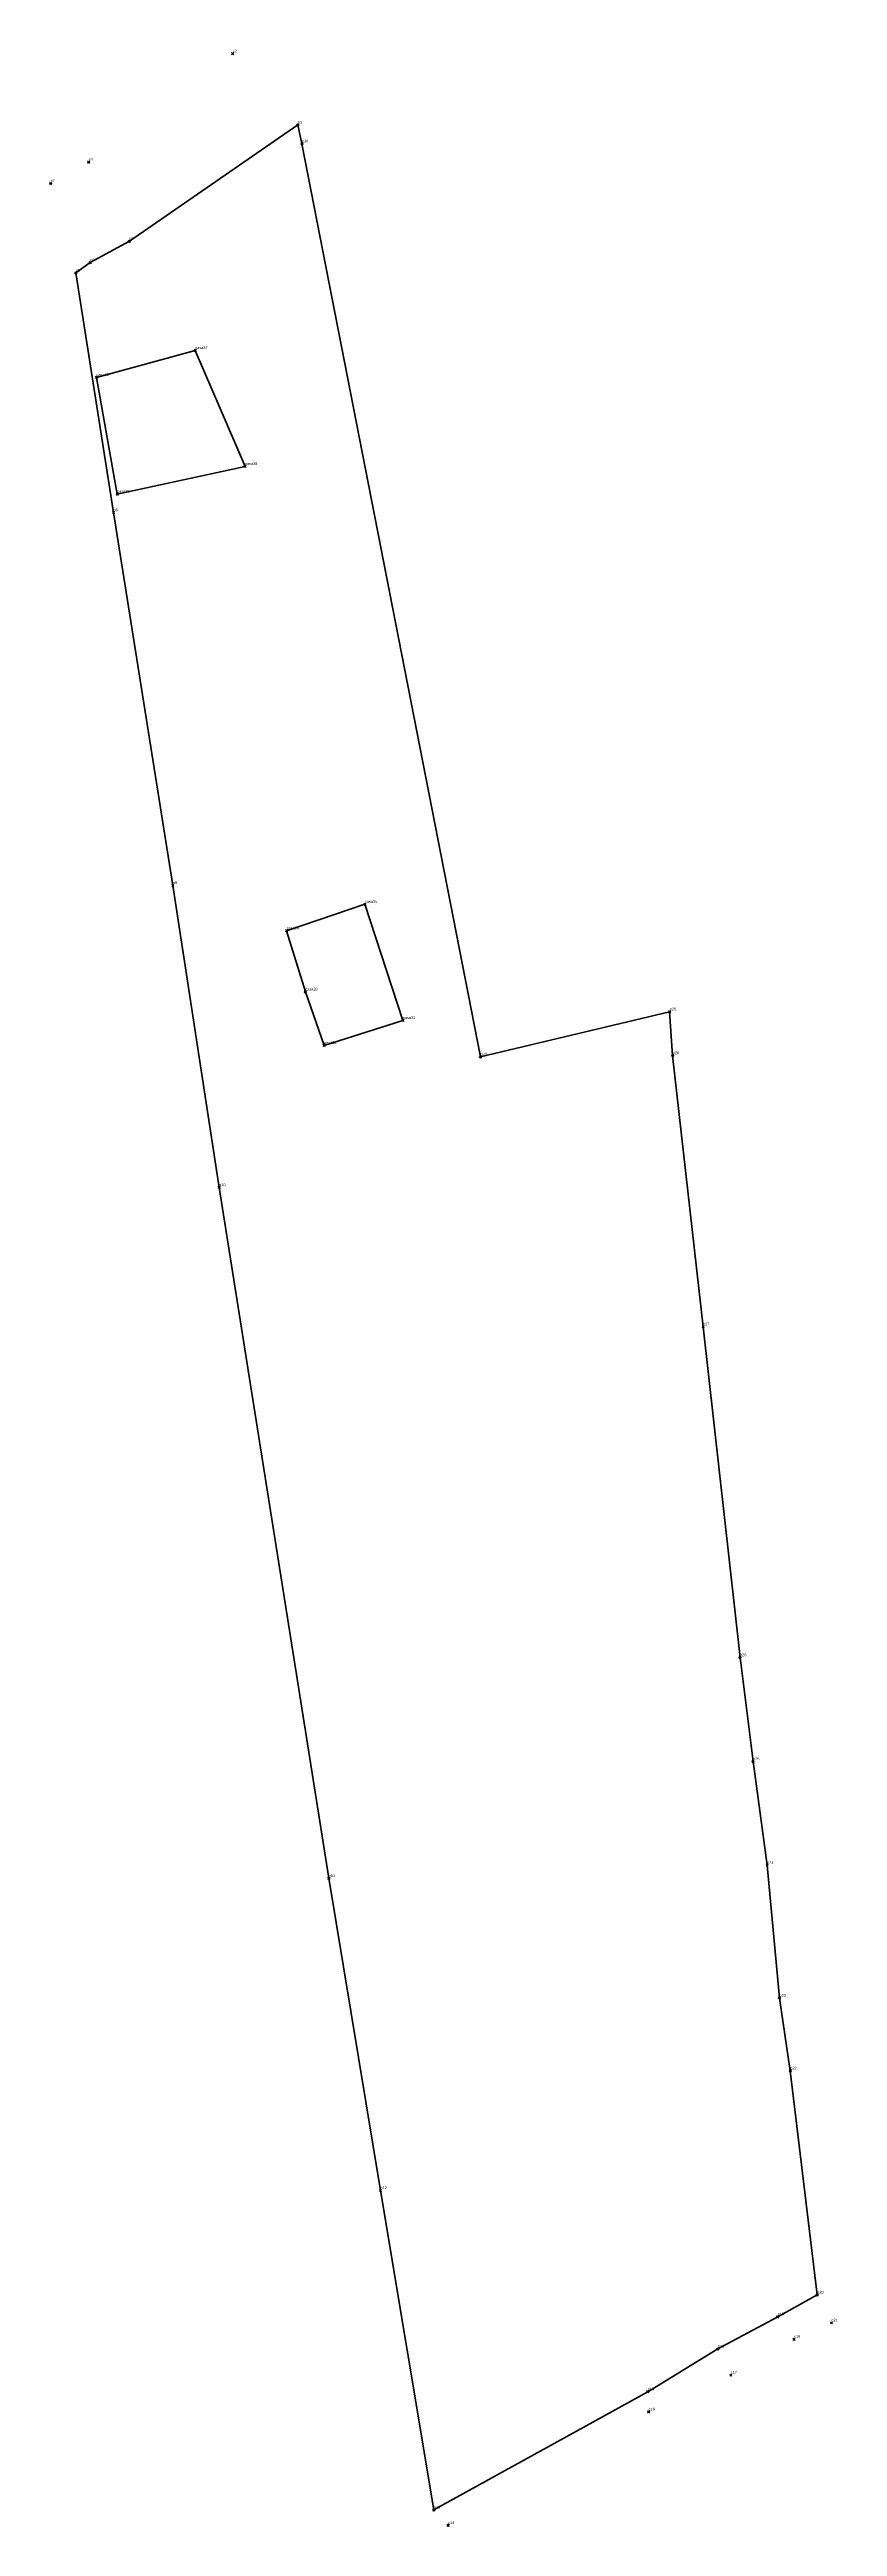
# Model space of a CAD drawing. Header units: millimetres. Extents: x 608805 to 608950, y 1323635 to 1324090.
import ezdxf

# ---------------------------------------------------------------- set-up
doc = ezdxf.new("R2010")
doc.units = ezdxf.units.MM
doc.header["$PDMODE"] = 3
doc.header["$PDSIZE"] = 0.2
for name, color, linetype, lineweight in [('Line', 250, 'CONTINUOUS', 100), ('Point', 5, 'CONTINUOUS', 100), ('Point_Name', 1, 'CONTINUOUS', 100)]:
    doc.layers.add(name, color=color, linetype=linetype, lineweight=lineweight)
doc.styles.get("Standard").update_dxf_attribs({"font": 'arial.ttf', "width": 0.65})

msp = doc.modelspace()

# ---------------------------------------------------------------- linework, layer by layer
at = {"layer": 'Line'}
for points in [[(608850.61, 1324076.2), (608819.71, 1324054.84), (608812.49, 1324050.91), (608809.85, 1324049.01), (608816.78, 1324005.01), (608827.67, 1323936.53), (608836.18, 1323881.07), (608856.3, 1323754.18), (608865.8, 1323696.84), (608875.59, 1323638.17), (608914.87, 1323659.88), (608927.75, 1323667.74), (608938.74, 1323673.64), (608945.99, 1323677.66), (608941.05, 1323718.81), (608939.07, 1323732.19), (608936.8, 1323756.59), (608934.21, 1323775.63), (608931.83, 1323794.72), (608925.04, 1323855.47), (608919.45, 1323905.28), (608918.9, 1323913.32), (608884.16, 1323905.03), (608851.38, 1324072.73), (608850.61, 1324076.2)], [(608817.47, 1324008.4), (608840.93, 1324013.49), (608831.79, 1324034.79), (608813.65, 1324029.84), (608817.47, 1324008.4)], [(608869.93, 1323911.74), (608855.47, 1323907.15), (608852.01, 1323916.98), (608848.57, 1323928.21), (608862.94, 1323933.07), (608869.93, 1323911.74)]]:
    msp.add_lwpolyline(points, dxfattribs=at)
at = {"layer": 'Point'}
for p in [(608838.67, 1324089.29, 122.01), (608850.61, 1324076.2, 122.96), (608851.38, 1324072.73, 123.91), (608805.23, 1324065.45, 123.45), (608812.21, 1324069.37, 123.36), (608819.71, 1324054.84, 123.4), (608809.85, 1324049.01, 123.95), (608812.49, 1324050.91, 123.71), (608831.79, 1324034.79, 124.47), (608813.65, 1324029.84, 125.1), (608840.93, 1324013.49, 124.42), (608817.47, 1324008.4, 123.92), (608816.78, 1324005.01, 124.18), (608827.67, 1323936.53, 124.28), (608862.94, 1323933.07, 122.63), (608848.57, 1323928.21, 123.59), (608852.01, 1323916.98, 124.21), (608869.93, 1323911.74, 123.65), (608918.9, 1323913.32, 119.31), (608855.47, 1323907.15, 124.49), (608884.16, 1323905.03, 121.9), (608919.45, 1323905.28, 118.4), (608836.18, 1323881.07, 125.97), (608925.04, 1323855.47, 118.44), (608931.83, 1323794.72, 123.69), (608934.21, 1323775.63, 124.52), (608936.8, 1323756.59, 124.67), (608856.3, 1323754.18, 124.6), (608939.07, 1323732.19, 125.93), (608941.05, 1323718.81, 126.4), (608865.8, 1323696.84, 128.97), (608945.99, 1323677.66, 126.99), (608938.74, 1323673.64, 127.05), (608941.73, 1323669.52, 126.77), (608948.62, 1323672.54, 126.59), (608927.75, 1323667.74, 128), (608930.12, 1323662.93, 126.99), (608914.87, 1323659.88, 127.87), (608915.03, 1323656.2, 127.93), (608875.59, 1323638.17, 129.1), (608878.23, 1323635.34, 129.14)]:
    msp.add_point(p, dxfattribs=at)

# ---------------------------------------------------------------- texts
at = {"layer": 'Point_Name'}
for s, p in [('c2', (608838.67, 1324089.54)), ('p1', (608850.61, 1324076.45)), ('c4', (608812.21, 1324069.62)), ('p36', (608851.38, 1324072.98)), ('c7', (608805.23, 1324065.7)), ('p3', (608819.71, 1324055.09)), ('p6', (608809.85, 1324049.26)), ('p5', (608812.49, 1324051.16)), ('casa37', (608831.79, 1324035.04)), ('casa40', (608813.65, 1324030.09)), ('casa38', (608840.93, 1324013.74)), ('casa39', (608817.47, 1324008.65)), ('p8', (608816.78, 1324005.26)), ('p9', (608827.67, 1323936.78)), ('casa35', (608862.94, 1323933.32)), ('casa34', (608848.57, 1323928.46)), ('casa33', (608852.01, 1323917.23)), ('casa31', (608869.93, 1323911.99)), ('p29', (608918.9, 1323913.57)), ('casa32', (608855.47, 1323907.4)), ('p30', (608884.16, 1323905.28)), ('p28', (608919.45, 1323905.53)), ('p10', (608836.18, 1323881.32)), ('p27', (608925.04, 1323855.72)), ('p26', (608931.83, 1323794.97)), ('p25', (608934.21, 1323775.88)), ('p24', (608936.8, 1323756.84)), ('p11', (608856.3, 1323754.43)), ('p23', (608939.07, 1323732.44)), ('p22', (608941.05, 1323719.06)), ('p12', (608865.8, 1323697.09)), ('p18', (608938.74, 1323673.89)), ('p20', (608945.99, 1323677.91)), ('c19', (608941.73, 1323669.77)), ('c21', (608948.62, 1323672.79)), ('p16', (608927.75, 1323667.99)), ('p15', (608914.87, 1323660.13)), ('c17', (608930.12, 1323663.18)), ('c16', (608915.03, 1323656.45)), ('p13', (608875.59, 1323638.42)), ('c14', (608878.23, 1323635.59))]:
    msp.add_text(s, height=0.5, dxfattribs=at).set_placement(p)

doc.saveas('drawing.dxf')
